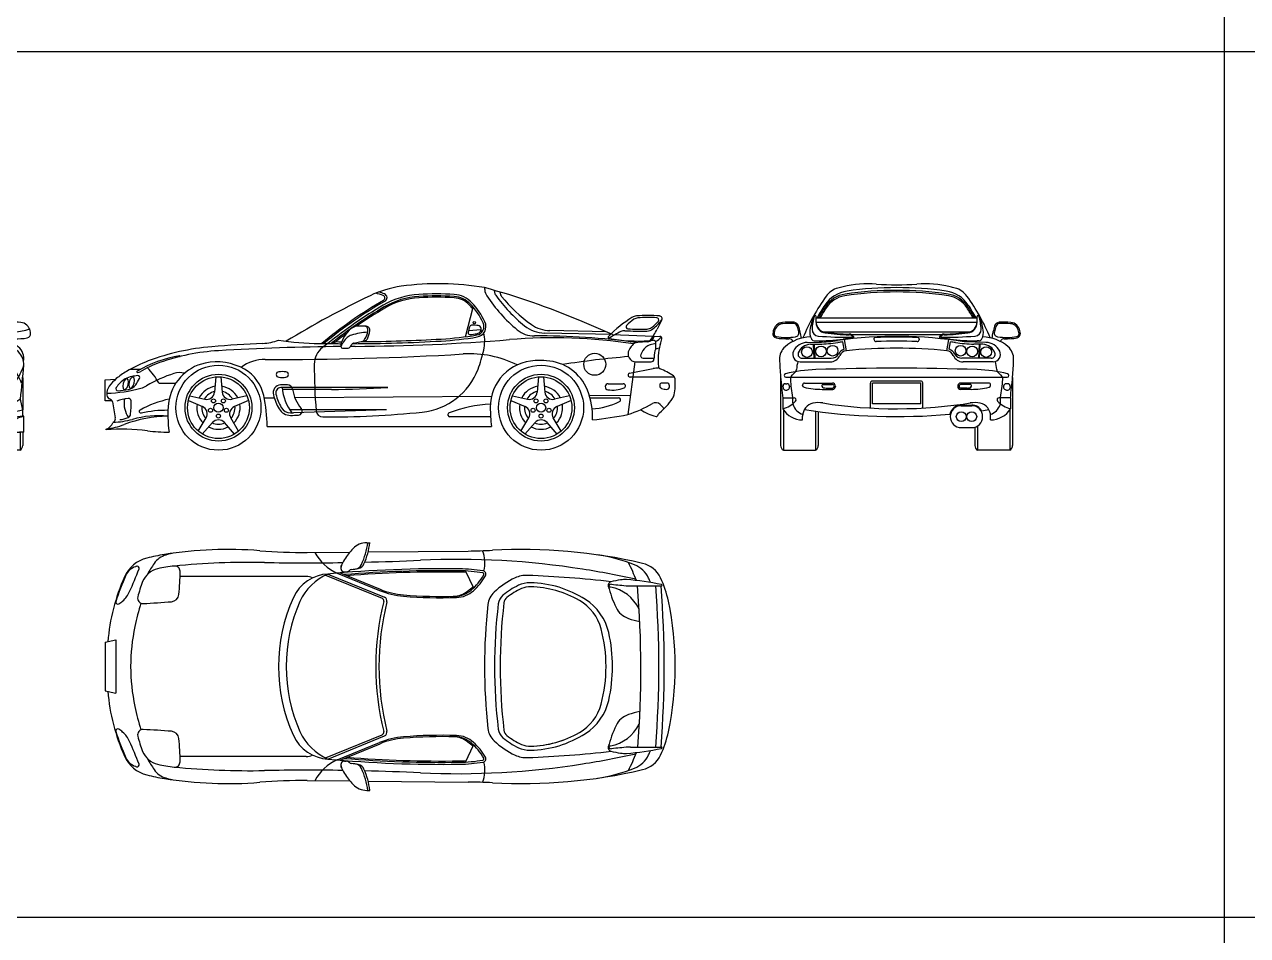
# Model space of a CAD drawing. Header units: millimetres. Extents: x 1343 to 64046, y 44602 to 77982.
# Drawn here: x 6862 to 16056, y 51305 to 58153 of the extents above; entities that cross this region are included whole.
import ezdxf

# ---------------------------------------------------------------- set-up
doc = ezdxf.new("R2010")
doc.units = ezdxf.units.MM
doc.layers.add('www.cad-blocks.net', color=7, linetype='Continuous')

# ---------------------------------------------------------------- blocks, each defined once
blk = doc.blocks.new('A$C3871576D')
for p, q in [((2707.7, 853), (2765, 1075.7)), ((3814.3, 869.4), (3566.9, 974.1)), ((4183.4, 980), (4149, 910.4)), ((2730.1, 898.7), (2826.3, 906.6)), ((3814.3, 869.4), (3303.4, 880.1)), ((3764.6, 890.5), (3341.9, 899.3)), ((3814.3, 869.4), (4118, 856.4)), ((4118, 856.4), (4127.6, 856)), ((4127.6, 856), (4169, 855.4)), ((1608.8, 801.8), (1727.7, 801)), ((4106.2, 826.6), (4119.2, 826.6)), ((4139.2, 759.4), (4139.2, 806.6)), ((3980.8, 665.1), (3928.2, 268.7)), ((3989.8, 664.4), (4104.4, 664.4)), ((4044, 691), (4124.7, 691)), ((190.7, 610.2), (267.5, 610.2)), ((241.5, 584.8), (245.9, 584.8)), ((3942, 579), (4117.8, 612.9)), ((0, 528.5), (79.5, 535)), ((0, 371.6), (0, 528.5)), ((134.1, 501.9), (131.1, 480.5)), ((131.1, 480.5), (134, 463.6)), ((134, 463.6), (141.9, 455.5)), ((142.2, 521.9), (134.1, 501.9)), ((153.2, 535.2), (142.2, 521.9)), ((152.8, 458.5), (163.8, 471.8)), ((164.1, 538.2), (153.2, 535.2)), ((163.8, 471.8), (171.8, 491.8)), ((172, 530.1), (164.1, 538.2)), ((171.8, 491.8), (174.9, 513.2)), ((174.9, 513.2), (172, 530.1)), ((180.2, 513), (177.1, 491.6)), ((177.1, 491.6), (180, 474.6)), ((180, 474.6), (187.9, 466.6)), ((188.2, 533), (180.2, 513)), ((187.9, 466.6), (198.8, 469.6)), ((199.2, 546.3), (188.2, 533)), ((198.8, 469.6), (209.8, 482.9)), ((210.1, 549.3), (199.2, 546.3)), ((209.8, 482.9), (217.9, 502.9)), ((218, 541.2), (210.1, 549.3)), ((217.9, 502.9), (220.9, 524.2)), ((220.9, 524.2), (218, 541.2)), ((401.8, 505.1), (531.3, 505.1)), ((832.2, 551.4), (821.6, 436.6)), ((869.3, 551.4), (879.9, 436.6)), ((2123.5, 471.9), (1365.9, 471.9)), ((3257.2, 551.4), (3246.6, 436.6)), ((3294.3, 551.4), (3304.9, 436.6)), ((3781.4, 499.9), (3894.2, 499.9)), ((4279.6, 549.3), (3944.8, 549.3)), ((4221.2, 504.7), (4183.5, 504.7)), ((50.3, 371.6), (0, 371.6)), ((141.9, 455.5), (152.8, 458.5)), ((624.7, 373.7), (730.6, 328.1)), ((636.1, 408.9), (748.6, 383.6)), ((1065.4, 408.9), (952.9, 383.6)), ((1076.8, 373.7), (970.9, 328.1)), ((1194.3, 394), (1269.5, 394.5)), ((1699.5, 456.9), (1331.6, 456.9)), ((1424.7, 395.7), (2904.3, 406.8)), ((3049.7, 373.7), (3155.6, 328.1)), ((3061.1, 408.9), (3173.6, 383.6)), ((3490.4, 408.9), (3377.9, 383.6)), ((3501.8, 373.7), (3395.9, 328.1)), ((3637.9, 412.3), (3947.6, 414.6)), ((3643.7, 392.4), (3859.2, 394)), ((53.5, 362.6), (75.6, 244.1)), ((2114.2, 303.9), (1387.6, 303.4)), ((2114.2, 303.9), (1415.6, 282)), ((59.5, 210.4), (57.8, 206.2)), ((59.3, 210.2), (66, 216.1)), ((699.6, 143.2), (758.5, 242.3)), ((729.5, 121.4), (805.7, 208)), ((972, 121.4), (895.8, 208)), ((1001.9, 143.2), (943, 242.3)), ((2896.6, 251), (2591.1, 251)), ((3124.6, 143.2), (3183.5, 242.3)), ((3154.5, 121.4), (3230.7, 208)), ((3397, 121.4), (3320.8, 208)), ((3426.9, 143.2), (3368, 242.3)), ((6.8, 153.4), (6.8, 159.3)), ((1217, 179.4), (2902.7, 179.4))]:
    blk.add_line(p, q)
for centre, radius in [((2774, 958.6), 9.41), ((3679.9, 645.8), 82.7), ((850.8, 319.7), 319.7), ((850.8, 319.7), 251.3), ((850.8, 319.7), 232.4), ((3275.8, 319.7), 319.7), ((3275.8, 319.7), 251.3), ((3275.8, 319.7), 232.4), ((813.7, 370.7), 15.2), ((887.8, 370.7), 15.2), ((3238.7, 370.7), 15.2), ((3312.8, 370.7), 15.2), ((790.9, 300.3), 15.2), ((850.8, 319.7), 35), ((910.6, 300.3), 15.2), ((3215.9, 300.3), 15.2), ((3275.8, 319.7), 35), ((3335.6, 300.3), 15.2), ((850.8, 256.8), 15.2), ((3275.8, 256.8), 15.2)]:
    blk.add_circle(centre, radius)
for centre, radius, start, end in [((2336.3, 439.6), 800, 97.976, 115.55), ((2506.6, -775.9), 2027.3, 80.2296, 97.976), ((3440.5, 1268.6), 591.7, 184.512, 186.192), ((1369.4, -4217.1), 5637.2, 67.0556, 74.7655), ((2951.7, 1215.5), 100, 186.192, 213.52), ((3440.5, 1268.6), 520.5, 187.417, 189.081), ((5002.1, -5137), 6981, 115.55, 121.448), ((3738.5, -1729), 3295.6, 119.961, 129.835), ((3738.5, -1729), 3285.6, 119.853, 129.628), ((1960.3, 847.5), 340.3, 67.5487, 77.6318), ((1960.3, 847.5), 355.3, 66.8726, 74.1612), ((2392.9, 572.1), 600, 93.4344, 120.317), ((2082.6, 1143.5), 20, 299.961, 67.549), ((2392.9, 572.1), 585, 93.4344, 120.317), ((2088.1, 1146.7), 30, 299.853, 66.873), ((2392.9, 572.1), 575, 93.4344, 120.317), ((2486.8, -991), 2165.9, 86.3878, 93.4344), ((2486.8, -991), 2150.9, 86.3878, 93.4344), ((2486.8, -991), 2140.9, 86.3878, 93.4344), ((2610.6, 971), 175, 43.2728, 86.3878), ((2610.6, 971), 185, 43.2728, 86.3878), ((2610.6, 971), 200, 43.2728, 86.3878), ((2352.9, 728.4), 553.9, 25.1827, 43.2728), ((3852.6, 1812.3), 1180.7, 213.52, 230.199), ((2976, 1194.3), 50, 189.081, 215.181), ((3852.6, 1812.3), 1122.6, 215.181, 231.432), ((3440.5, 1268.6), 480.5, 189.523, 190.845), ((3017.7, 1187.6), 50, 190.845, 218.515), ((3825.7, 1830.6), 1082.6, 218.515, 234.919), ((3738.5, -1729), 3265.6, 120.317, 129.209), ((3738.5, -1729), 3250.6, 120.317, 128.889), ((3738.5, -1729), 3240.6, 120.317, 124.812), ((2352.9, 728.4), 528.9, 39.3459, 43.2728), ((2352.9, 728.4), 538.9, 25.1827, 43.2728), ((4080.6, 132.8), 880.3, 84.336, 95.668), ((1898.8, 851.8), 80, 95.9574, 128.822), ((1926.9, 582.6), 350.6, 84.1846, 95.9574), ((1944.4, 902.7), 30, 351.466, 86.872), ((1959.4, 901.6), 30, 351.833, 84.185), ((2851.2, 874.6), 123.4, 153.522, 175.425), ((2758.6, 920.8), 20, 88.9088, 153.522), ((2753.7, 663), 277.8, 79.6787, 88.9088), ((2781.8, 930.1), 65, 279.714, 25.183), ((2781.8, 930.1), 80, 279.714, 25.183), ((2798.4, 908.8), 28, 307.976, 79.679), ((3308.6, 1130.1), 250, 231.432, 268.8), ((3347.2, 1149.3), 250, 234.919, 268.8), ((4457.5, 198.2), 941.4, 121.954, 135.705), ((3929.4, 927.2), 15, 134.572, 267.204), ((4232.6, 619.4), 447.1, 125.427, 134.572), ((4001.6, 929.1), 80, 95.668, 121.954), ((4008.2, 934.8), 60, 95.1559, 125.427), ((4080.6, 132.8), 865.3, 85.5731, 95.1559), ((4070.6, 970.9), 60, 271.775, 306.322), ((3930.1, 1162.1), 297.3, 306.322, 319.97), ((3930.1, 1162.1), 312.3, 306.704, 323.654), ((4146.2, 980.5), 15, 319.97, 85.573), ((4165.5, 988.8), 20, 323.654, 84.336), ((3738.5, -1729), 3240.6, 126.474, 128.672), ((1989.3, 739.3), 224.3, 128.822, 168.134), ((1959.6, 699), 204.7, 133.97, 157.589), ((1873.1, 788.7), 80, 106.618, 133.97), ((1997.4, 372.2), 514.6, 92.8446, 106.618), ((1786.3, 16106.4), 15326.3, 270.344, 274.687), ((1819.8, 13278), 12462.4, 270.477, 273.246), ((1924.3, 847), 30, 282.731, 328.834), ((1795, 925.2), 181.1, 328.834, 351.466), ((1943.9, 851.6), 30, 283.684, 333.701), ((1795, 925.2), 196.1, 333.701, 351.833), ((2390.4, 3216.8), 2385, 273.246, 279.714), ((2390.4, 3216.8), 2400, 273.246, 279.714), ((2743.1, 883.3), 15, 175.425, 278.595), ((2390.4, 3216.8), 2375, 278.595, 279.714), ((2781.8, 930.1), 55, 279.714, 307.976), ((2552.6, 820.1), 300, 347.029, 11.985), ((3365.6, -3155.2), 4000, 81.2841, 94.6873), ((3224.9, 1058.9), 200, 230.199, 270.276), ((3252.3, -4631.1), 5490, 82.2427, 90.2761), ((3790.8, 848.7), 10, 135.705, 261.118), ((4172.8, 285.8), 675, 116.02, 124.884), ((4024.5, 2343.9), 1523.3, 261.118, 272.405), ((3903.1, 838.5), 60, 86.5343, 116.02), ((4016.6, 2713.6), 1818.5, 266.534, 271.724), ((4016.6, 2713.6), 1803.5, 267.204, 271.775), ((4068.9, 975.8), 80, 271.724, 306.704), ((4069.8, 874.3), 60, 273.282, 327.572), ((3708.4, 1128.2), 491.6, 322.018, 333.692), ((4049.9, 886.9), 83.5, 327.572, 338.305), ((4103.5, 907.1), 95, 293.761, 320.333), ((4168.8, 840.4), 15, 349.475, 89.157), ((3888.6, 892.5), 300, 341.106, 349.475), ((951.4, -1015.9), 1800, 94.809, 110.411), ((942.5, -849.6), 1600, 93.2902, 109.51), ((1710.5, -10038), 10853.9, 92.7739, 94.809), ((1998.5, -19219.2), 20000, 90.6554, 93.2902), ((1165.8, 1202.7), 400, 272.774, 289.964), ((1624.1, 2885.7), 2083.9, 261.119, 269.577), ((1731.3, 646.3), 160, 128.082, 179.634), ((1927.8, 395.7), 478.4, 122.01, 128.082), ((1819.8, 13278), 12477.4, 269.577, 269.788), ((1819.8, 13278), 12462.4, 269.598, 269.81), ((1784.4, 782.4), 15, 168.134, 263.896), ((1804.3, 967.9), 201.6, 263.896, 275.929), ((1823, 787.3), 20, 275.929, 328.007), ((2013.9, 668), 205, 141.84, 148.007), ((1998.5, -19219.2), 20000, 90.3443, 90.4477), ((1876.3, 776.2), 30, 99.9137, 141.84), ((1819.8, 13278), 12477.4, 270.18, 273.246), ((1657.6, 2027.4), 1240.2, 279.914, 283.684), ((1716.2, 1012.7), 1158.3, 339.66, 347.029), ((3989.8, 724.4), 60, 149.245, 270), ((4211.9, 592.2), 318.4, 142.252, 149.245), ((4007.5, 750.4), 60, 93.4432, 142.252), ((5489.7, -23883.9), 24738.9, 93.2824, 93.4432), ((4170, 659.5), 156.1, 132.65, 157.791), ((4118.4, 715.5), 80, 105.609, 132.65), ((4088, 831.9), 10, 272.405, 322.018), ((4177.8, 502.9), 300.8, 97.3882, 105.609), ((4119.2, 806.6), 20, 0, 90), ((4548.4, 670.5), 424.2, 169.654, 178.214), ((4150.8, 743.1), 20, 106.405, 169.654), ((4196.7, 586.9), 182.8, 100.253, 106.405), ((4456.2, 698.2), 300, 161.106, 177.843), ((672.4, -266.2), 1000, 110.411, 120.857), ((707.9, -205.7), 927.1, 99.2306, 120.378), ((675.3, -95.5), 800, 109.51, 121.153), ((823.7, 312.7), 350, 102.162, 173.356), ((559.6, 706.7), 2.7, 283.854, 99.195), ((838.1, 245.6), 418.6, 59.9918, 102.162), ((1201.7, 382.1), 300, 89.7276, 126.907), ((1312.4, 23677.2), 22995.3, 269.728, 273.438), ((5366.1, 623.1), 3794.8, 179.634, 184.954), ((2739.6, -75.4), 800, 63.5147, 93.4384), ((3244.2, 323.4), 350, 91.9695, 180.458), ((3265.8, -304.3), 978.1, 87.0057, 91.9695), ((3298.6, 323), 350, 21.3333, 87.0057), ((4482.8, -5971.6), 6697.4, 94.7035, 98.9719), ((4044, 711), 20, 157.791, 270), ((4104.4, 684.4), 20, 270, 358.214), ((4764.1, 686.6), 608.1, 177.843, 185.431), ((467.3, 77.2), 600, 120.857, 129.839), ((228.1, 396.4), 160, 99.9869, 137.903), ((377, -449.4), 1018.8, 97.595, 99.9869), ((241.5, 589.8), 5, 120.378, 270), ((244.3, 545.6), 15, 329.942, 97.595), ((245.9, 614.8), 30, 270, 301.153), ((779.1, -282.1), 897.4, 107.026, 121.432), ((-2.4, 292.7), 456.6, 27.727, 45.7121), ((563.2, 423), 160, 77.7873, 107.026), ((897.5, 348.3), 300, 11.9895, 59.9918), ((1305.5, 568.9), 20.7, 93.8272, 266.173), ((1331, 188.7), 401.7, 86.1733, 93.8273), ((1356.4, 568.9), 20.7, 273.817, 86.162), ((2333.4, 783.9), 500, 275.703, 339.66), ((3944.8, 564.3), 15, 100.911, 270), ((4155.7, 416.5), 200, 88.7381, 100.911), ((4178.7, 630.9), 20, 185.431, 249.022), ((4010.1, 191.4), 450.7, 54.677, 69.0218), ((4253.4, 534.7), 30, 5.35011, 54.677), ((111.5, 422.6), 100, 144.884, 182.87), ((-32.5, 1617.2), 1190.4, 272.125, 284.628), ((275.1, 307.6), 300, 129.839, 144.884), ((94.6, 462.3), 15, 142.899, 276.423), ((466, 181.4), 480.6, 137.903, 142.899), ((162.3, 536.5), 80, 278.184, 326.599), ((-538.1, 998.3), 919, 326.599, 329.942), ((227.7, 620.2), 160, 284.628, 301.432), ((850.8, 319.7), 162.6, 98.8867, 153.113), ((850.8, 319.7), 162.6, 26.8867, 81.1133), ((1321.8, 430.4), 60, 94.0642, 194.046), ((1321.8, 430.4), 40, 94.0642, 194.046), ((1331, 949.1), 401.7, 266.173, 273.827), ((1365.9, -191.5), 683.4, 89.7379, 94.0642), ((1365.9, -191.5), 663.4, 90, 94.0642), ((1676.7, 495.8), 347.3, 184.1, 218.071), ((1368.9, 451.9), 40, 8.49673, 89.7379), ((1699.5, 6456.9), 6000, 270, 274.052), ((3275.8, 319.7), 162.6, 98.8867, 153.113), ((3275.8, 319.7), 162.6, 26.8867, 81.1133), ((3781.4, 476.9), 23, 90, 262.426), ((3810.5, 695.8), 243.8, 262.426, 291.551), ((3894.2, 483.9), 16, 291.551, 90), ((4351.4, 480.2), 183.2, 176.783, 178.853), ((4188.2, 483.5), 20, 178.853, 250.008), ((4183.5, 489.7), 15, 90, 176.783), ((4223.7, 581.1), 123.8, 250.008, 268.192), ((4220.5, 477.3), 20, 268.192, 353.526), ((4221.2, 484.7), 20, 354.859, 90), ((3904, 513.2), 338.5, 353.526, 354.859), ((3885, 500.2), 400, 347.939, 5.35), ((1884.7, 511.5), 1875.5, 182.87, 183.015), ((41.8, 414.4), 30, 183.015, 252.747), ((24, 357.1), 30, 10.5816, 72.7472), ((203.6, 81.1), 309.3, 95.9712, 112.215), ((-187.8, 2971.3), 2539.9, 276.423, 278.184), ((325.9, 352.1), 184.5, 172.094, 214.788), ((153, 376.1), 10, 99.7285, 172.094), ((173.5, 368.9), 20, 2.79034, 95.9712), ((-433.5, 339.3), 627.7, 353.651, 2.79), ((653.1, -408.6), 811.4, 102.239, 118.874), ((850.8, 319.7), 124.8, 103.321, 148.679), ((761.8, 442.1), 60, 257.305, 354.695), ((850.8, 319.7), 124.8, 31.3215, 76.6785), ((939.7, 442.1), 60, 185.305, 282.695), ((13.3, 160.6), 1203.9, 0.89452, 11.9895), ((1650.6, 512.7), 399, 194.046, 210.351), ((1650.6, 512.7), 379, 194.046, 210.351), ((1702.9, 501.8), 297.7, 188.497, 219.418), ((3275.8, 319.7), 124.8, 103.321, 148.679), ((3186.8, 442.1), 60, 257.305, 354.695), ((3275.8, 319.7), 124.8, 31.3215, 76.6785), ((3364.7, 442.1), 60, 185.305, 282.695), ((3102.3, 246.3), 560.7, 358.125, 21.333), ((3859.3, 379), 15, 295.606, 90.43), ((3793.7, 715.2), 572.8, 310.658, 325.108), ((4197.9, 433.3), 80, 325.108, 347.939), ((267.1, 291.4), 12, 118.874, 281.696), ((466.4, -671.7), 971.5, 89.6956, 101.696), ((1269.6, 260.8), 799, 173.356, 188.958), ((850.8, 319.7), 162.6, 170.887, 225.113), ((850.8, 319.7), 124.8, 175.321, 220.679), ((706.9, 273), 60, 329.305, 66.695), ((994.6, 273), 60, 113.305, 210.695), ((850.8, 319.7), 124.8, 319.321, 4.679), ((850.8, 319.7), 162.6, 314.887, 9.113), ((1392.6, 361.6), 100, 210.351, 270.257), ((1392.6, 361.6), 80, 210.351, 270.257), ((1389.2, 1122.7), 841.2, 270.257, 271.801), ((1449.7, 293.8), 30, 274.176, 39.418), ((1635.3, 299.7), 50, 184.954, 269.91), ((1646.8, 7659.1), 7409.4, 269.91, 275.703), ((2591.1, 266), 15, 111.772, 270), ((2935.2, -595.5), 942.6, 92.4463, 111.772), ((4267.7, 331.6), 1373.6, 180.458, 186.364), ((3275.8, 319.7), 162.6, 170.887, 225.113), ((3275.8, 319.7), 124.8, 175.321, 220.679), ((3131.9, 273), 60, 329.305, 66.695), ((3419.6, 273), 60, 113.305, 210.695), ((3275.8, 319.7), 124.8, 319.321, 4.679), ((3275.8, 319.7), 162.6, 314.887, 9.113), ((3618.5, 881.4), 572.1, 274.093, 295.606), ((3657.6, 1126.8), 899.7, 287.507, 300.388), ((4238.5, 629.6), 389.2, 236.524, 255.402), ((4138, 307.5), 50, 47.9107, 120.388), ((4199.5, 242.8), 50, 130.658, 160.655), ((4054.8, 215.4), 174.2, 33.4883, 47.9107), ((-16.4, 235.9), 80, 286.888, 338.199), ((-69, 754.5), 600, 277.257, 290.67), ((44.6, 810.2), 600, 271.422, 285.452), ((46.1, 238.6), 30, 311.496, 10.582), ((98.1, 411.8), 182, 273.777, 294.257), ((486.2, -717.1), 972.8, 90.9135, 110.67), ((160.6, 273.2), 30, 294.257, 353.651), ((402.5, -484.6), 743.4, 84.7409, 105.452), ((850.8, 319.7), 124.8, 247.321, 292.679), ((850.8, 168.4), 60, 41.3051, 138.695), ((1389.2, 1122.7), 861.2, 270.257, 274.176), ((3275.8, 319.7), 124.8, 247.321, 292.679), ((3275.8, 168.4), 60, 41.3051, 138.695), ((3426.7, 2649), 2432.5, 275.568, 281.898), ((4142.9, 262.6), 10, 255.402, 340.655), ((123, -1442.4), 1600, 83.06, 94.1654), ((473.8, 1439.7), 1303.4, 263.06, 270.289), ((850.8, 319.7), 162.6, 242.887, 297.113), ((3275.8, 319.7), 162.6, 242.887, 297.113)]:
    blk.add_arc(centre, radius, start, end)
blk = doc.blocks.new('A$C18D61511')
for p, q in [((1965.1, 1861.8), (1989.4, 1861.8)), ((1517.8, 1788.7), (1839.8, 1791.5)), ((1975.9, 1792.7), (2726.9, 1799.2)), ((1511.1, 1607.7), (562.1, 1607.7)), ((1655.3, 1617.7), (2081.3, 1443.7)), ((1674.1, 1626.2), (2099.3, 1452.6)), ((1743.4, 1632.4), (2062.2, 1502.2)), ((1765.3, 1634.3), (2066, 1511.5)), ((1799.4, 1642.4), (1812.2, 1642.4)), ((2707.6, 1648.9), (2767.9, 1521.4)), ((3947.8, 1536.2), (4180.4, 1536.2)), ((0, 1112.8), (79.5, 1131.8)), ((0, 1112.8), (0, 749.3)), ((79.5, 1131.8), (79.5, 730.3)), ((0, 749.3), (79.5, 730.3)), ((1655.3, 244.4), (2081.3, 418.4)), ((1674.1, 235.9), (2099.3, 409.6)), ((1743.4, 229.7), (2062.2, 359.9)), ((1765.3, 227.8), (2066, 350.7)), ((2707.6, 213.2), (2767.9, 340.7)), ((3947.8, 325.9), (4180.4, 325.9)), ((1511.1, 254.4), (562.1, 254.4)), ((1799.4, 219.7), (1812.2, 219.7)), ((1517.8, 73.4), (1839.8, 70.6)), ((1965.1, 0.3), (1989.4, 0.3)), ((1975.9, 69.4), (2726.9, 62.9))]:
    blk.add_line(p, q)
for centre, radius, start, end in [((1965.1, 1721.8), 140, 90, 136.723), ((1408.4, 1939), 571, 335.07, 352.23), ((1408.4, 1939), 586, 336.244, 352.458), ((699, 193.2), 1600, 99.1602, 103.971), ((499.2, 1615), 160, 105.793, 145.52), ((921.8, -1188.9), 3000, 85.4029, 99.1602), ((1038.2, -290.4), 2140.2, 104.507, 105.793), ((1482.9, 5788.5), 4000, 265.403, 270.5), ((1889.9, 1957.2), 356.3, 208.137, 245.722), ((2300.4, 1406.1), 600.6, 136.723, 146.762), ((2692, 5799.1), 4000, 270.5, 273.134), ((2598.1, 1709.9), 255.5, 346.014, 21.059), ((3129.5, -2188.9), 4000, 76.8587, 93.1344), ((3528.7, 582.5), 1200, 67.9543, 81.8025), ((373, 1503.3), 250, 103.971, 155.946), ((264, 1567.1), 120, 108.212, 155.374), ((-4132, 3395.7), 4715.3, 336.212, 338.455), ((349.1, 1308.4), 392.4, 106.817, 108.212), ((239.9, 1669.6), 15, 338.454, 106.816), ((429.9, 1509.9), 160, 103.051, 158.406), ((1259.7, 1092.8), 1082.5, 145.52, 150.614), ((620.1, 689), 1002.6, 95.8131, 103.051), ((1092.5, -4286), 6000, 89.0018, 95.4886), ((522.6, 1646.7), 40, 359.786, 95.813), ((1516.9, 20073.4), 18363.2, 269.002, 270.837), ((2534.3, -7589.6), 9255.8, 89.2028, 95.3358), ((1799.4, 1672.4), 30, 139.358, 270), ((1965.4, 1625.7), 200, 146.762, 164.915), ((1854.7, 1630.1), 30, 97.1657, 135.111), ((1772.2, 2286.4), 631.5, 277.166, 281.883), ((1871.8, 1723.7), 60, 280.04, 335.07), ((1889.9, 1727.1), 60, 281.883, 336.244), ((1516.9, 20073.4), 18363.2, 271.352, 272.659), ((2647.2, -4263.5), 6000, 80.9716, 92.6592), ((2646.4, 465.5), 1200, 80.6794, 89.2028), ((2433.3, -5609.8), 7363.3, 77.8045, 80.9716), ((2650.4, 1070.4), 1434.7, 20.7034, 26.5684), ((3904, 1509.3), 200, 25.5554, 67.9543), ((3993.4, 1511.6), 200, 25.2851, 76.8587), ((1525.5, 988.8), 1512.1, 155.946, 175.125), ((1525.5, 988.8), 1507.8, 155.374, 163.45), ((1134.8, 1230.9), 918.1, 158.406, 165.91), ((-1219.3, 1653.2), 1781.9, 354.162, 359.786), ((1687.5, 1326.5), 300, 92.5466, 155.715), ((1829.2, 1257.5), 400, 112.816, 156.041), ((1511.1, 1507.7), 100, 62.7433, 90), ((2534.3, -7589.6), 9240.8, 89.2028, 94.5825), ((1812.2, 1672.4), 30, 270, 315.111), ((2534.3, -7589.6), 9230.8, 89.2028, 94.4593), ((2646.4, 465.5), 1175, 86.7725, 89.2028), ((2646.4, 465.5), 1185, 80.6794, 89.2028), ((2459.7, 1844), 446.2, 310.596, 329.817), ((2459.7, 1844), 461.2, 311.936, 329.817), ((2836.6, 1624.8), 10.2, 329.818, 80.681), ((2836.6, 1624.8), 25.2, 312.177, 80.681), ((3340, 1046.2), 608.7, 115.176, 133.2), ((3166.1, 1416.1), 200, 87.6505, 115.176), ((2798, -7556.2), 9179.9, 83.7098, 87.6505), ((3806.9, 1542.3), 26.1, 103.359, 193.93), ((4020.2, 644.2), 949.2, 98.8519, 103.362), ((3905, 1384.5), 200, 86.3174, 98.8519), ((3807.4, -132), 1719.6, 77.434, 86.3174), ((3506.9, 1319.5), 640.2, 22.3275, 25.5554), ((3450.9, 1255.3), 800, 12.0112, 25.2851), ((-0.3, 1574.4), 200, 310.947, 336.212), ((493.7, 1478.1), 60, 274.823, 354.162), ((2289.1, 2057.7), 600, 247.785, 265.466), ((2289.1, 2057.7), 590, 247.785, 265.466), ((2610.1, 1649.1), 190, 271.341, 307.639), ((2626.4, 1649.5), 190, 271.613, 310.596), ((2634.3, 1649.8), 200, 271.744, 311.936), ((2459.7, 1844), 436.2, 307.639, 314.128), ((3025.9, 1380.6), 150, 133.2, 173.553), ((3340, 1046.2), 547.6, 115.286, 129.861), ((3340, 1046.2), 515.4, 114.184, 128.461), ((3191.5, 1360.4), 200, 88.834, 115.286), ((3194.4, 1370.4), 160, 88.584, 114.184), ((3179.3, 760.6), 800, 57.4498, 88.834), ((3179.3, 760.6), 770, 59.9918, 88.584), ((4590.1, 1736.5), 833, 193.931, 205.774), ((3804, 1529.1), 20, 84.0584, 194.783), ((3796.4, 1518.6), 10, 78.619, 195.357), ((3737.5, 1225.5), 308.9, 26.8152, 78.619), ((4637.2, 9534.9), 8029.1, 264.058, 264.948), ((3947.8, 1736.2), 200, 264.948, 270), ((-3607.3, 911.5), 7633.9, 355.6, 4.694), ((-3471.9, 931.1), 7633.9, 355.453, 4.547), ((-3471.9, 931.1), 7673.9, 355.477, 4.523), ((4180.4, 1541.4), 5.14, 270, 77.419), ((94.6, 1414), 15, 163.548, 305.187), ((-97.5, 1686.5), 348.3, 305.187, 310.947), ((2512.4, 740.7), 2341.9, 163.451, 167.901), ((283.1, 1444.6), 40, 165.91, 272.446), ((64.2, 6568.1), 5168.2, 272.446, 274.823), ((2563.9, 931.1), 1261.5, 155.715, 204.285), ((2563.9, 931.1), 1203.9, 156.041, 203.959), ((4060.6, 931.1), 2027.4, 166.033, 193.967), ((4060.6, 931.1), 2003.3, 165.954, 194.046), ((2073.7, 1425.2), 20, 346.033, 67.785), ((2087.9, 1424.6), 30.2, 345.948, 67.785), ((2529.5, 5089.9), 3641.8, 265.466, 271.744), ((2529.5, 5089.9), 3631.8, 265.466, 271.613), ((7003.7, 931.1), 4153.1, 173.553, 186.447), ((7003.7, 931.1), 4077.1, 173.378, 186.622), ((3053.1, 1389.7), 100, 129.861, 173.378), ((7003.7, 931.1), 4035.1, 173.185, 186.815), ((3056.7, 1402.8), 60, 128.461, 173.185), ((3389.3, 1124.3), 350, 14.8845, 59.9918), ((3394.5, 1097.7), 400, 12.8261, 57.4498), ((1927.1, 931.1), 2357.9, 348.002, 12.011), ((3984, 1443.9), 160, 205.774, 251.088), ((4195.1, 2059.9), 811.2, 251.088, 257.414), ((1624.6, 931.1), 1433.9, 167.901, 192.099), ((2662.4, 931.1), 1102.2, 345.123, 14.885), ((2662.4, 931.1), 1150.8, 347.181, 12.826), ((1525.5, 873.3), 1512.1, 184.875, 204.054), ((3389.3, 737.9), 350, 300.008, 345.115), ((3394.5, 764.4), 400, 302.55, 347.174), ((2512.4, 1121.4), 2341.9, 192.099, 196.549), ((3984, 418.3), 160, 108.912, 154.226), ((4195.1, -197.8), 811.2, 102.586, 108.912), ((94.6, 448.1), 15, 54.8131, 196.452), ((-97.5, 175.7), 348.3, 49.0531, 54.8131), ((3025.9, 481.6), 150, 186.447, 226.8), ((3053.1, 472.4), 100, 186.622, 230.139), ((4590.1, 125.6), 833, 154.226, 166.069), ((3737.5, 636.6), 308.9, 281.381, 333.185), ((1525.5, 873.3), 1507.8, 196.55, 204.626), ((-0.3, 287.7), 200, 23.7885, 49.0531), ((-4132, -1533.6), 4715.3, 21.545, 23.7885), ((283.1, 417.5), 40, 87.5541, 194.09), ((283.1, 417.5), 40, 87.5541, 194.09), ((1134.8, 631.2), 918.1, 194.09, 201.594), ((64.2, -4706), 5168.2, 85.1768, 87.5541), ((493.7, 384.1), 60, 5.83761, 85.1768), ((-1219.3, 208.9), 1781.9, 0.21378, 5.83761), ((1687.5, 535.6), 300, 204.285, 267.453), ((1829.2, 604.6), 400, 203.959, 247.184), ((2289.1, -195.5), 600, 94.5341, 112.215), ((2289.1, -195.5), 590, 94.5341, 112.215), ((2073.7, 436.9), 20, 292.215, 13.967), ((2073.7, 436.9), 20, 292.215, 13.967), ((2087.9, 437.5), 30.2, 292.215, 14.043), ((2087.9, 437.5), 30.2, 292.215, 14.052), ((2529.5, -3227.8), 3641.8, 88.256, 94.5341), ((2529.5, -3227.8), 3631.8, 88.3866, 94.5341), ((2610.1, 213), 190, 52.3608, 88.6591), ((2626.4, 212.6), 190, 49.4035, 88.3866), ((2634.3, 212.4), 200, 48.0642, 88.256), ((3340, 816), 608.7, 226.8, 244.824), ((3340, 816), 547.6, 230.139, 244.714), ((3056.7, 459.4), 60, 186.815, 231.539), ((3340, 816), 515.4, 231.539, 245.816), ((3179.3, 1101.6), 770, 271.166, 300.008), ((3179.3, 1101.6), 800, 271.166, 302.55), ((3179.3, 1101.6), 770, 271.416, 300.008), ((3450.9, 606.9), 800, 334.715, 347.989), ((429.9, 352.2), 160, 201.594, 256.949), ((2459.7, 18.1), 436.2, 45.8722, 52.3608), ((2459.7, 18.1), 446.2, 30.183, 49.4036), ((2459.7, 18.1), 461.2, 30.183, 48.0642), ((3191.5, 501.7), 200, 244.714, 271.166), ((3194.4, 491.7), 160, 245.816, 271.416), ((2798, 9418.3), 9179.9, 272.349, 276.29), ((3806.9, 319.9), 26.1, 166.07, 256.641), ((3804, 333.1), 20, 165.217, 275.942), ((3796.4, 343.6), 10, 164.643, 281.381), ((4020.2, 1217.9), 949.2, 256.638, 261.148), ((4637.2, -7672.8), 8029.1, 95.0518, 95.9416), ((3905, 477.7), 200, 261.148, 273.683), ((3807.4, 1994.1), 1719.6, 273.683, 282.566), ((3947.8, 125.9), 200, 90, 95.0518), ((2650.4, 791.7), 1434.7, 333.432, 339.297), ((3506.9, 542.7), 640.2, 334.445, 337.672), ((4180.4, 320.7), 5.14, 282.581, 90), ((373, 358.9), 250, 204.054, 256.029), ((264, 295), 120, 204.626, 251.788), ((239.9, 192.5), 15, 253.184, 21.546), ((1259.7, 769.4), 1082.5, 209.386, 214.48), ((620.1, 1173.1), 1002.6, 256.949, 264.187), ((522.6, 215.4), 40, 264.187, 0.214), ((1511.1, 354.4), 100, 270, 297.257), ((1889.9, -95.1), 356.3, 114.278, 151.863), ((2534.3, 9451.6), 9255.8, 264.664, 270.797), ((1799.4, 189.7), 30, 90, 220.642), ((1965.4, 236.5), 200, 195.085, 213.238), ((2534.3, 9451.6), 9240.8, 265.418, 270.797), ((1812.2, 189.7), 30, 44.8894, 90), ((2534.3, 9451.6), 9230.8, 265.541, 270.797), ((1854.7, 232.1), 30, 224.889, 262.834), ((1772.2, -424.3), 631.5, 78.1174, 82.8343), ((1871.8, 138.5), 60, 24.9296, 79.9601), ((1889.9, 135), 60, 23.7558, 78.1174), ((2647.2, 6125.5), 6000, 267.341, 279.028), ((2646.4, 1396.6), 1175, 270.797, 273.228), ((2646.4, 1396.6), 1185, 270.797, 279.321), ((2646.4, 1396.6), 1200, 270.797, 279.321), ((2598.1, 152.2), 255.5, 338.941, 13.986), ((2836.6, 237.3), 10.2, 279.319, 30.182), ((2836.6, 237.3), 25.2, 279.319, 47.823), ((3166.1, 446.1), 200, 244.824, 272.349), ((2433.3, 7471.9), 7363.3, 279.028, 282.196), ((3904, 352.8), 200, 292.046, 334.445), ((3993.4, 350.6), 200, 283.141, 334.715), ((349.1, 553.7), 392.4, 251.788, 253.183), ((699, 1668.9), 1600, 256.029, 260.84), ((499.2, 247.1), 160, 214.48, 254.207), ((1038.2, 2152.6), 2140.2, 254.207, 255.493), ((1092.5, 6148.1), 6000, 264.511, 270.998), ((1516.9, -18211.4), 18363.2, 89.1632, 90.9982), ((2300.4, 456.1), 600.6, 213.238, 223.277), ((1408.4, -76.9), 571, 7.77038, 24.9296), ((1408.4, -76.9), 586, 7.54202, 23.7558), ((1516.9, -18211.4), 18363.2, 87.3408, 88.6483), ((3129.5, 4051.1), 4000, 266.866, 283.141), ((3528.7, 1279.7), 1200, 278.197, 292.046), ((921.8, 3051.1), 3000, 260.84, 274.597), ((1482.9, -3926.4), 4000, 89.5, 94.5971), ((1965.1, 140.3), 140, 223.277, 270), ((2692, -3937), 4000, 86.8656, 89.5)]:
    blk.add_arc(centre, radius, start, end)
blk = doc.blocks.new('A$C6D20050D')
for p, q in [((325.3, 960.6), (325.3, 1005.5)), ((325.3, 995.4), (1535.6, 995.4)), ((1535.3, 958.7), (325.6, 958.7)), ((1535.6, 960.6), (1535.6, 1005.5)), ((378, 890.5), (1482.9, 890.5)), ((552.8, 747.4), (537.7, 831)), ((587.8, 869.4), (1273.2, 869.4)), ((760.4, 834.6), (761.4, 829)), ((1100.5, 834.6), (1099.5, 829)), ((1308.1, 747.4), (1323.2, 831)), ((259.4, 810.3), (349.4, 812.7)), ((282, 795.9), (349.8, 797.7)), ((304.1, 796.5), (308.7, 691)), ((309.6, 821.9), (325.2, 821.9)), ((310, 796.6), (314.6, 691)), ((535.5, 758.9), (525.5, 814.3)), ((1325.4, 758.9), (1335.4, 814.3)), ((1601.5, 810.3), (1437.2, 814.6)), ((1578.9, 795.9), (1511.1, 797.7)), ((1551.3, 821.9), (1535.7, 821.9)), ((1550.9, 796.6), (1546.3, 691)), ((1556.8, 796.5), (1552.2, 691)), ((204.5, 664.4), (431, 664.4)), ((219.3, 691), (439.7, 691)), ((1641.7, 691), (1421.2, 691)), ((1656.4, 664.4), (1429.9, 664.4)), ((58.8, 547.6), (58.8, 34.9)), ((75.8, 477.7), (76.6, 469.9)), ((95.6, 499.9), (106.1, 499.9)), ((98.9, 549.3), (1762, 549.3)), ((126, 481.7), (126.6, 475.4)), ((223.4, 487.5), (223.4, 489.7)), ((238.4, 504.7), (449.5, 504.7)), ((368.1, 482.5), (368.6, 480.4)), ((377.8, 494.7), (449.5, 494.7)), ((399.9, 467.3), (450.1, 467.3)), ((459.4, 485.5), (460.1, 478.2)), ((469.4, 486.4), (470, 479)), ((733.7, 317), (733.7, 505.1)), ((1112.2, 520.1), (748.7, 520.1)), ((748.7, 348.2), (748.7, 505.1)), ((1112.2, 505.1), (748.7, 505.1)), ((1112.2, 348.2), (1112.2, 505.1)), ((1127.2, 317), (1127.2, 505.1)), ((1391.5, 486.4), (1390.9, 479)), ((1401.5, 485.5), (1400.8, 478.2)), ((1461, 467.3), (1410.8, 467.3)), ((1622.5, 504.7), (1411.4, 504.7)), ((1483.1, 494.7), (1411.4, 494.7)), ((1492.8, 482.5), (1492.3, 480.4)), ((1637.5, 487.5), (1637.5, 489.7)), ((1734.9, 481.7), (1734.3, 475.4)), ((1765.3, 499.9), (1754.8, 499.9)), ((1785.2, 477.7), (1784.3, 469.9)), ((1802.2, 547.6), (1802.2, 34.9)), ((74.7, 392.4), (159.6, 394)), ((74.7, 392.4), (74.7, 310.7)), ((149.4, 355.1), (149.4, 390.2)), ((370.7, 457.3), (450.1, 457.3)), ((1490.3, 457.3), (1410.8, 457.3)), ((1786.2, 392.4), (1701.3, 394)), ((1711.5, 355.1), (1711.5, 390.2)), ((1786.2, 392.4), (1786.2, 310.7)), ((79.2, 303.8), (79.2, 0)), ((321.7, 293), (321.7, 0)), ((342.1, 290.3), (342.1, 34.9)), ((1112.2, 348.2), (748.7, 348.2)), ((1416.3, 339), (1495.6, 339)), ((1416.3, 334), (1495.6, 334)), ((1781.7, 303.8), (1781.7, 0)), ((223.7, 228), (223.7, 255.2)), ((1637.2, 228), (1637.2, 255.2)), ((1637.2, 228), (1637.2, 255.2)), ((1416.3, 170.2), (1495.6, 170.2)), ((1518.8, 173.5), (1518.8, 34.9)), ((1539.2, 182.8), (1539.2, 0)), ((79.2, 0), (321.7, 0)), ((1781.7, 0), (1539.2, 0))]:
    blk.add_line(p, q)
for centre, radius in [((256.8, 737.9), 40.3), ((362.2, 742.5), 40.3), ((449.2, 747.9), 40.3), ((1411.7, 747.9), 40.3), ((1498.7, 742.5), 40.3), ((1604.1, 737.9), 40.3), ((1416.3, 252.1), 36.9), ((1495.6, 252.1), 36.9)]:
    blk.add_circle(centre, radius)
for centre, radius, start, end in [((-188.9, 736.8), 2000, 358.478, 358.478), ((-188.9, 736.8), 2000, 358.478, 358.478), ((591.4, 958.3), 240, 97.9995, 146.483), ((531, 1064.4), 160, 104.996, 144.201), ((930.5, -426.7), 1703.7, 103.65, 104.996), ((717.2, 451.4), 800, 85.6316, 103.65), ((930.5, -1454.4), 2655.8, 81.6221, 98.3793), ((930.5, -1454.4), 2676.4, 82.002, 97.9995), ((930.5, 3243.3), 2000, 265.632, 274.368), ((1143.7, 451.4), 800, 76.3497, 94.3684), ((1269.5, 958.3), 240, 33.5167, 82.0005), ((930.5, -426.7), 1703.7, 75.004, 76.3497), ((1329.9, 1064.4), 160, 35.7989, 75.004), ((1653.1, 255.1), 1543.5, 144.201, 157.542), ((574.8, 960.4), 215, 98.3793, 146.817), ((570.1, 962.4), 200, 98.4802, 146.854), ((930.5, -1454.4), 2643.5, 81.5213, 98.4802), ((1286.1, 960.4), 215, 33.1834, 81.6207), ((1290.8, 962.4), 200, 33.1461, 81.5198), ((207.8, 255.1), 1543.5, 22.4581, 35.7989), ((317.8, 1005.5), 7.49, 0, 156.086), ((1653.1, 255.1), 1513.5, 146.483, 150.716), ((1653.1, 255.1), 1503.5, 146.817, 150.502), ((1653.1, 255.1), 1493.5, 146.854, 150.285), ((207.8, 255.1), 1493.5, 29.7154, 33.1461), ((207.8, 255.1), 1503.5, 29.4981, 33.1834), ((207.8, 255.1), 1513.5, 29.2842, 33.5167), ((1543.1, 1005.5), 7.49, 23.9139, 180), ((81.7, 881.4), 80, 96.8207, 169.213), ((81.7, 881.4), 70, 96.8207, 169.213), ((118.8, 570.8), 392.8, 84.0114, 96.8207), ((118.8, 570.8), 382.8, 84.0114, 96.8207), ((155.6, 921.7), 30, 16.8306, 84.0114), ((155.6, 921.7), 40, 16.8306, 84.0114), ((-510, 720.3), 725.3, 13.4318, 16.8306), ((-510, 720.3), 735.3, 9.53068, 16.8306), ((730.3, 822.6), 458.7, 156.079, 169.923), ((747.5, 888.4), 452.9, 164.69, 177.251), ((405.3, 965.7), 80, 180, 262.195), ((405.3, 960.6), 80, 180, 262.221), ((1455.6, 965.7), 80, 277.805, 0), ((1455.6, 960.6), 80, 277.779, 0), ((1130.6, 822.6), 458.7, 10.0766, 23.9214), ((1113.4, 888.4), 452.9, 2.7494, 15.31), ((2370.9, 720.3), 735.3, 163.169, 170.469), ((2370.9, 720.3), 725.3, 163.169, 166.568), ((1705.3, 921.7), 40, 95.9886, 163.169), ((1705.3, 921.7), 30, 95.9886, 163.169), ((1742.2, 570.8), 392.8, 83.1793, 95.9886), ((1742.2, 570.8), 382.8, 83.1793, 95.9886), ((1779.3, 881.4), 70, 10.7873, 83.1793), ((1779.3, 881.4), 80, 10.7873, 83.1793), ((29.7, 873.8), 30, 171.586, 260.303), ((438.8, 813.3), 443.6, 169.213, 171.586), ((29.7, 873.8), 20, 171.586, 260.303), ((438.8, 813.3), 433.6, 169.213, 171.586), ((104.8, 1313.3), 475.8, 260.303, 271.945), ((104.8, 1313.3), 465.8, 260.303, 278.125), ((290.1, 548.5), 302.9, 91.3599, 130.854), ((121.9, 807.8), 30, 32.5614, 91.945), ((166.4, 881.8), 30, 278.125, 13.432), ((377.7, 885.2), 100.6, 169.922, 208.87), ((534, 971.4), 279.1, 208.87, 209.988), ((309.6, 841.9), 20, 209.988, 270), ((345.1, 907.7), 50, 177.251, 265.351), ((325.2, 2421.9), 1600, 270, 277.289), ((554.7, 3485.5), 2636.3, 265.351, 270.838), ((608.4, 2447.5), 1575.6, 262.195, 268.747), ((608.4, 2447.5), 1580.6, 262.221, 268.747), ((930.5, -2310), 3165.4, 80.788, 98.0667), ((930.5, -2310), 3170.4, 95.8923, 97.2891), ((573.1, 832.2), 35, 47.915, 88.7473), ((573.1, 832.2), 40, 38.0885, 88.7473), ((593.2, 854.5), 5, 270.838, 47.915), ((483, 761.7), 154.4, 35.6157, 38.0885), ((604.5, 848.7), 5, 275.892, 35.616), ((770.2, 836.4), 10, 92.9154, 190.299), ((776.2, 831.6), 15, 190.299, 272.812), ((930.5, -2310), 3160.4, 87.0846, 92.9154), ((1084.8, 831.6), 15, 267.188, 349.701), ((1090.7, 836.4), 10, 349.701, 87.085), ((1256.4, 848.7), 5, 144.384, 264.108), ((1377.9, 761.7), 154.4, 141.912, 144.384), ((930.5, -2310), 3170.4, 82.7109, 84.1077), ((1287.9, 832.2), 40, 91.2527, 141.912), ((1267.7, 854.5), 5, 132.085, 269.162), ((1287.9, 832.2), 35, 91.2527, 132.085), ((1306.2, 3485.5), 2636.3, 269.162, 274.649), ((1252.5, 2447.5), 1575.6, 271.253, 277.805), ((1252.5, 2447.5), 1580.6, 271.253, 277.779), ((1535.7, 2421.9), 1600, 262.711, 270), ((1515.8, 907.7), 50, 274.649, 2.749), ((1551.3, 841.9), 20, 270, 330.012), ((1326.9, 971.4), 279.1, 330.012, 331.13), ((1483.2, 885.2), 100.6, 331.13, 10.078), ((1570.8, 548.5), 302.9, 49.1462, 88.6401), ((1694.5, 881.8), 30, 166.568, 261.875), ((1756.2, 1313.3), 465.8, 261.875, 279.697), ((1739, 807.8), 30, 88.055, 147.439), ((1756.2, 1313.3), 475.8, 268.055, 279.697), ((1831.3, 873.8), 20, 279.697, 8.414), ((1831.3, 873.8), 30, 279.697, 8.414), ((1422.1, 813.3), 433.6, 8.41436, 10.7873), ((1422.1, 813.3), 443.6, 8.41436, 10.7873), ((170.5, 686.9), 120, 130.854, 181.522), ((49, 761.2), 116.5, 28.9682, 32.5614), ((204.5, 719.5), 55.1, 153.324, 270), ((262.5, 690.3), 120, 91.5066, 153.325), ((284.6, 695.9), 100, 91.5066, 158.999), ((317.9, 2012.2), 1200, 271.507, 278.067), ((317.9, 2012.2), 1215, 271.507, 278.067), ((930.5, -2310), 3150.4, 97.3853, 98.0667), ((559, 687.7), 75, 108.255, 152.029), ((559, 687.7), 60, 95.9056, 156.107), ((930.5, -2903.7), 3670.5, 84.0944, 95.9056), ((930.5, -2310), 3130.4, 87.1883, 92.8117), ((1301.9, 687.7), 60, 23.8925, 84.0944), ((1301.9, 687.7), 75, 27.9706, 71.7446), ((930.5, -2310), 3150.4, 81.9333, 82.6147), ((1543, 2012.2), 1215, 261.933, 268.493), ((1576.3, 695.9), 100, 21.0008, 88.4934), ((1598.4, 690.3), 120, 26.6754, 88.4934), ((1656.4, 719.5), 55.1, 270, 26.676), ((1812, 761.2), 116.5, 147.439, 151.032), ((1690.5, 686.9), 120, 358.478, 49.146), ((2049.8, 736.8), 2000, 181.522, 185.304), ((576.3, 570), 400.4, 165.98, 174.613), ((219.3, 721), 30, 158.999, 270), ((431, 744.4), 80, 270, 336.107), ((439.7, 751), 60, 270, 332.029), ((1429.9, 744.4), 80, 203.893, 270), ((1421.2, 751), 60, 207.971, 270), ((1641.7, 721), 30, 270, 21.001), ((1284.6, 570), 400.4, 5.38692, 14.0195), ((-188.9, 736.8), 2000, 354.696, 358.478), ((8249.2, 1312.4), 8226, 185.304, 186.422), ((98.9, 562.3), 13, 103.081, 270), ((367.6, -593.8), 1200, 92.103, 103.083), ((171.8, 534.3), 40, 134.267, 184.268), ((375, 325.8), 331.1, 129.705, 134.267), ((137.9, 611.3), 40, 309.705, 354.613), ((930.5, -15921.3), 16537.8, 87.897, 92.103), ((1493.3, -593.8), 1200, 76.9171, 87.897), ((1723, 611.3), 40, 185.387, 230.295), ((1485.9, 325.8), 331.1, 45.7326, 50.2951), ((1689.1, 534.3), 40, 355.732, 45.733), ((1762, 562.3), 13, 270, 76.919), ((-6388.3, 1312.4), 8226, 353.578, 354.696), ((95.6, 479.9), 20, 90, 186.506), ((96.5, 472.1), 20, 186.506, 263.271), ((106.1, 479.9), 20, 5.24435, 90), ((106.7, 473.6), 20, 293.095, 5.244), ((1446.6, 629.4), 1318.4, 184.268, 190.141), ((238.4, 489.7), 15, 90, 180), ((238.4, 487.5), 15, 180, 256.936), ((370.7, 1057.3), 600, 256.936, 270), ((377.8, 484.7), 10, 90, 192.6), ((383.2, 483.7), 15, 192.6, 260.849), ((399.9, 587.3), 120, 260.849, 270), ((449.5, 484.7), 20, 4.92062, 90), ((449.5, 484.7), 10, 4.92062, 90), ((450.1, 477.3), 20, 270, 4.921), ((450.1, 477.3), 10, 270, 4.921), ((748.7, 505.1), 15, 90, 180), ((1112.2, 505.1), 15, 0, 90), ((1410.8, 477.3), 20, 175.079, 270), ((1411.4, 484.7), 20, 90, 175.079), ((1410.8, 477.3), 10, 175.079, 270), ((1411.4, 484.7), 10, 90, 175.079), ((1461, 587.3), 120, 270, 279.151), ((1477.7, 483.7), 15, 279.151, 347.4), ((1483.1, 484.7), 10, 347.4, 90), ((1490.3, 1057.3), 600, 270, 283.064), ((1622.5, 489.7), 15, 0, 90), ((1622.5, 487.5), 15, 283.064, 0), ((414.3, 629.4), 1318.4, 349.859, 355.732), ((1754.3, 473.6), 20, 174.756, 246.905), ((1754.8, 479.9), 20, 90, 174.756), ((1765.3, 479.9), 20, 353.494, 90), ((1764.4, 472.1), 20, 276.729, 353.494), ((23.6, 504.1), 200, 284.809, 317.452), ((98.9, 492), 40, 263.271, 293.095), ((109.4, 390.2), 40, 0, 10.1409), ((159.9, 379), 15, 317.452, 91.09), ((1701, 379), 15, 88.9098, 222.548), ((1837.3, 504.1), 200, 222.548, 255.191), ((1751.5, 390.2), 40, 169.859, 180), ((1762.1, 492), 40, 246.905, 276.729), ((222.1, 400.5), 172.5, 211.348, 270.533), ((189.4, 355.1), 40, 180, 200.383), ((267.8, 384.2), 123.6, 200.383, 249.523), ((323.7, 255.2), 100, 102.529, 180), ((930.5, 4903.3), 4650.3, 261.424, 274.928), ((345.4, 157.5), 200, 80.999, 102.529), ((930.5, 3851.1), 3539.6, 260.999, 279.252), ((1416.3, 252.1), 86.9, 90, 167.908), ((1416.3, 252.1), 81.9, 90, 270), ((1515.5, 157.5), 200, 77.471, 99.001), ((1495.6, 252.1), 86.9, 31.2394, 90), ((1495.6, 252.1), 81.9, 270, 90), ((1537.2, 255.2), 100, 0, 77.4709), ((930.5, 4903.3), 4650.3, 277.903, 278.576), ((1593.1, 384.2), 123.6, 290.477, 339.617), ((1638.8, 400.5), 172.5, 269.467, 328.652), ((1671.5, 355.1), 40, 339.617, 0), ((98.8, 34.9), 40, 180, 240.725), ((302.1, 34.9), 40, 299.275, 0), ((1558.8, 34.9), 40, 180, 240.725), ((1762.2, 34.9), 40, 299.275, 0)]:
    blk.add_arc(centre, radius, start, end)
blk = doc.blocks.new('A$C06387F54')
for p, q in [((253.8, 775.8), (253.8, 705.8)), ((1607.1, 775.8), (1607.1, 705.8)), ((196.8, 619.5), (203.4, 619.5)), ((1404.8, 610.2), (456.1, 610.2)), ((1664.1, 619.5), (1657.5, 619.5)), ((58.8, 547.5), (58.8, 304.5)), ((62.8, 505.1), (67.9, 505.1)), ((729.7, 371.6), (729.7, 535)), ((748.7, 528.5), (729.7, 535)), ((1131.2, 535), (729.7, 535)), ((748.7, 371.6), (748.7, 528.5)), ((1112.2, 528.5), (748.7, 528.5)), ((1112.2, 528.5), (1131.2, 535)), ((1112.2, 371.6), (1112.2, 528.5)), ((1131.2, 371.6), (1131.2, 535)), ((1798.1, 505.1), (1793, 505.1)), ((1802.1, 547.5), (1802.1, 304.5)), ((57.8, 299.8), (75.7, 384.3)), ((729.7, 387.1), (610.4, 387.1)), ((1131.2, 371.6), (729.7, 371.6)), ((1131.2, 387.1), (1250.5, 387.1)), ((1803.1, 299.8), (1785.3, 384.3)), ((57.8, 255.6), (57.8, 299.8)), ((57.8, 299.8), (150.6, 279.8)), ((1803.1, 299.8), (1710.3, 279.8)), ((1803.1, 255.6), (1803.1, 299.8)), ((50.5, 136.4), (50.5, 255.6)), ((50.5, 255.6), (57.8, 255.6)), ((1319.6, 210.4), (541.3, 210.4)), ((1810.5, 255.6), (1803.1, 255.6)), ((1810.5, 136.4), (1810.5, 255.6)), ((50.5, 136.4), (82.7, 136.4)), ((58.8, 136.4), (58.8, 34.9)), ((79.2, 136.4), (79.2, 0)), ((321.7, 152.5), (321.7, 0)), ((342.1, 153.1), (342.1, 34.9)), ((1492.8, 153.4), (368.1, 153.4)), ((1300.7, 159.3), (560.2, 159.3)), ((1518.8, 153.1), (1518.8, 34.9)), ((1539.2, 152.5), (1539.2, 0)), ((1810.5, 136.4), (1778.2, 136.4)), ((1781.7, 136.4), (1781.7, 0)), ((1802.1, 136.4), (1802.1, 34.9)), ((79.2, 0), (321.7, 0)), ((1781.7, 0), (1539.2, 0))]:
    blk.add_line(p, q)
for centre, radius in [((259.9, 504.6), 40.5), ((356, 496.5), 40.5), ((1504.9, 496.5), 40.5), ((1601, 504.6), 40.5), ((401.1, 315), 53.5), ((1459.8, 315), 53.5)]:
    blk.add_circle(centre, radius)
for centre, radius, start, end in [((930.5, -426.8), 1703.7, 106.896, 106.896), ((531, 1064.4), 160, 104.996, 144.201), ((930.5, -426.8), 1703.7, 103.65, 104.996), ((717.2, 451.4), 800, 85.6316, 103.65), ((930.5, 3243.3), 2000, 265.632, 274.368), ((1143.7, 451.4), 800, 76.3497, 94.3684), ((930.5, -426.8), 1703.7, 75.004, 76.3497), ((1329.9, 1064.4), 160, 35.7989, 75.004), ((1653.1, 255.1), 1543.5, 144.201, 158.078), ((1638.4, 236.5), 1518, 143.365, 157.991), ((1643.1, 233.3), 1518, 144.006, 158.026), ((1643.1, 233.3), 1513, 144.249, 157.933), ((418.2, 1168.3), 6.64, 14.3386, 137.367), ((479.6, 1078.5), 80, 97.8282, 144.006), ((476, 1073.5), 75, 97.9013, 144.249), ((396.1, 1160.2), 30, 323.365, 13.045), ((295.1, 1136.8), 133.7, 13.0454, 14.3303), ((930.5, -2200.9), 3380.8, 82.0987, 97.9013), ((930.5, -2200.9), 3390.2, 82.1718, 97.8282), ((828.7, 1105), 12, 172.815, 266.488), ((1071, 1074.4), 256.2, 167.966, 172.815), ((835.1, 1124.7), 15, 97.8131, 167.966), ((930.5, 429.5), 716.7, 82.1869, 97.8131), ((1025.8, 1124.7), 15, 12.0336, 82.1869), ((1032.2, 1105), 12, 273.512, 7.185), ((789.9, 1074.4), 256.2, 7.18524, 12.0336), ((1381.3, 1078.5), 80, 35.9945, 82.1718), ((1384.9, 1073.5), 75, 35.7514, 82.0987), ((1464.8, 1160.2), 30, 166.955, 216.635), ((1565.8, 1136.8), 133.7, 165.67, 166.955), ((1442.7, 1168.3), 6.64, 42.6334, 165.661), ((222.5, 236.5), 1518, 22.0087, 36.635), ((217.8, 233.3), 1513, 22.067, 35.7514), ((217.8, 233.3), 1518, 21.974, 35.9945), ((207.8, 255.1), 1543.5, 21.9218, 35.7989), ((930.5, 2763.1), 1673.2, 266.488, 273.512), ((81.7, 881.4), 80, 96.8207, 169.213), ((118.8, 570.8), 392.8, 84.0114, 96.8207), ((155.6, 921.6), 40, 16.8306, 84.0114), ((-510, 720.3), 735.3, 7.54532, 16.8306), ((2370.9, 720.3), 735.3, 163.169, 172.455), ((1705.3, 921.6), 40, 95.9886, 163.169), ((1742.1, 570.8), 392.8, 83.1793, 95.9886), ((1779.3, 881.4), 80, 10.7873, 83.1793), ((29.7, 873.8), 30, 171.586, 260.303), ((438.8, 813.3), 443.6, 169.213, 171.586), ((343.9, 2451.2), 1578.5, 257.663, 261.803), ((104.8, 1313.3), 475.8, 260.303, 271.945), ((104.6, 789.9), 100, 31.5351, 81.8027), ((121.9, 807.7), 30, 32.5614, 91.945), ((66.4, 766.4), 144.8, 14.7783, 31.5351), ((290.1, 548.5), 302.9, 102.084, 104.311), ((257.5, 830.1), 36.3, 177.961, 232.269), ((1603.4, 830.1), 36.3, 307.731, 2.039), ((1570.8, 548.5), 302.9, 75.6894, 77.9162), ((1794.5, 766.4), 144.8, 148.465, 165.222), ((1756.3, 789.9), 100, 98.1973, 148.465), ((1739, 807.7), 30, 88.055, 147.439), ((1756.1, 1313.3), 475.8, 268.055, 279.697), ((1517, 2451.2), 1578.5, 278.197, 282.337), ((1831.2, 873.8), 30, 279.697, 8.414), ((1422.1, 813.3), 443.6, 8.41436, 10.7873), ((170.5, 686.9), 120, 130.854, 189.41), ((172.7, 647.5), 122.2, 132.123, 184.706), ((257.5, 553.7), 248.7, 95.1153, 132.121), ((290.1, 548.5), 302.9, 117.346, 130.854), ((49, 761.2), 116.5, 19.7966, 32.5614), ((168.1, 804), 10, 199.797, 275.427), ((156.7, 923.1), 129.6, 275.427, 295.953), ((209.1, 815.6), 10, 295.953, 7.545), ((930.5, -8693.5), 9520.3, 85.8127, 94.1873), ((293.8, 775.8), 40, 136.254, 180), ((1567.1, 775.8), 40, 0, 43.7464), ((1603.4, 553.7), 248.7, 47.8793, 84.8847), ((1651.8, 815.6), 10, 172.455, 244.047), ((1704.2, 923.1), 129.6, 244.047, 264.573), ((1692.8, 804), 10, 264.573, 340.203), ((1811.9, 761.2), 116.5, 147.439, 160.203), ((1570.8, 548.5), 302.9, 49.1462, 62.6544), ((1690.5, 686.9), 120, 350.59, 49.146), ((1688.2, 647.5), 122.2, 355.294, 47.877), ((194.4, 688.4), 21, 86.7457, 194.447), ((363.5, 731.9), 195.6, 194.447, 217.091), ((-198.6, -6223.4), 6944, 84.9154, 86.7458), ((414.2, 663.4), 30, 18.9486, 84.9154), ((187.5, 585.5), 269.7, 5.28776, 18.9486), ((1673.4, 585.5), 269.7, 161.051, 174.712), ((1446.7, 663.4), 30, 95.0846, 161.051), ((2059.5, -6223.4), 6944, 93.2542, 95.0846), ((1497.4, 731.9), 195.6, 322.909, 345.553), ((1666.5, 688.4), 21, 345.553, 93.254), ((482.4, 778.8), 453.6, 197.86, 215.977), ((8249.2, 1312.4), 8226, 184.706, 186.478), ((319, 423.1), 264.1, 147.997, 161.92), ((196.8, 499.5), 120, 90, 147.997), ((196.9, 540.2), 20, 88.5341, 193.086), ((164.2, -738.9), 1299.5, 80.9444, 88.5341), ((255.3, 650.2), 60, 217.091, 267.79), ((663.4, 11224.7), 10642.4, 267.79, 268.755), ((432.7, 608.2), 23.4, 268.758, 5.292), ((1428.2, 608.2), 23.4, 174.708, 271.242), ((1197.5, 11224.7), 10642.4, 271.245, 272.21), ((1696.7, -738.9), 1299.5, 91.4659, 99.0556), ((1605.6, 650.2), 60, 272.21, 322.909), ((1664, 540.2), 20, 346.914, 91.466), ((1664.1, 499.5), 120, 32.0027, 90), ((1378.5, 778.8), 453.6, 324.023, 342.14), ((1541.9, 423.1), 264.1, 18.08, 32.0027), ((-6388.3, 1312.4), 8226, 353.522, 355.294), ((244.8, 606.3), 160, 215.977, 266.644), ((541, 620.2), 373.3, 193.086, 201.383), ((230.7, 498.6), 40, 201.383, 264.713), ((349.8, 425.9), 120, 37.1796, 80.9444), ((442.5, 467.5), 20, 269.272, 32.093), ((224.2, 330.6), 277.7, 32.0932, 37.1796), ((1418.4, 467.5), 20, 147.907, 270.728), ((1636.7, 330.6), 277.7, 142.82, 147.907), ((1511.1, 425.9), 120, 99.0556, 142.82), ((1616.1, 606.3), 160, 273.356, 324.023), ((1630.2, 498.6), 40, 275.287, 338.617), ((1319.9, 620.2), 373.3, 338.617, 346.914), ((-24.3, 210.1), 200.9, 23.713, 60.1549), ((216.9, 359.4), 30, 87.8831, 193.499), ((11.1, -5208.5), 5601.7, 84.5129, 87.8831), ((476.6, 3157.1), 2709.8, 264.713, 269.272), ((930.5, 12298.9), 11872.7, 266.644, 269.031), ((407.1, 319), 60, 34.6683, 85.9023), ((610.4, 347.1), 40, 90, 190.004), ((630.8, 347.1), 40, 90, 190.793), ((930.5, 12298.9), 11872.7, 270.969, 273.356), ((1230.1, 347.1), 40, 349.207, 90), ((1250.5, 347.1), 40, 349.996, 90), ((1849.8, -5208.5), 5601.7, 92.1169, 95.4871), ((1453.8, 319), 60, 94.0977, 145.332), ((1384.3, 3157.1), 2709.8, 270.728, 275.287), ((1644, 359.4), 30, 346.501, 92.117), ((1885.2, 210.1), 200.9, 119.845, 156.287), ((152.3, 287.6), 8.02, 257.85, 23.713), ((488.5, 424.6), 309.3, 193.499, 203.294), ((277.9, 333.9), 80, 203.294, 261.899), ((239.5, 203.1), 263.8, 11.9919, 34.6683), ((882.9, 395.2), 316.6, 190.004, 199.768), ((660.2, 315.2), 80, 199.768, 262.407), ((882.9, 395.2), 296.6, 190.793, 197.426), ((671.4, 328.8), 75, 197.426, 262.67), ((1189.5, 328.8), 75, 277.33, 342.574), ((1200.7, 315.2), 80, 277.593, 340.232), ((978, 395.2), 296.6, 342.574, 349.207), ((978, 395.2), 316.6, 340.232, 349.996), ((1621.4, 203.1), 263.8, 145.332, 168.008), ((1583, 333.9), 80, 278.101, 336.706), ((1372.4, 424.6), 309.3, 336.706, 346.501), ((1708.7, 287.6), 8.02, 156.287, 282.15), ((-59.2, -129.1), 400, 62.1491, 74.0957), ((-554.5, -3936.7), 4236.8, 80.6388, 81.6907), ((314.6, 578.3), 400, 242.149, 261.171), ((541.3, 2710.4), 2500, 260.639, 270), ((447, 290.9), 221.3, 196.161, 203.146), ((271.1, 215.7), 30, 203.146, 261.542), ((619, 2730.7), 2501, 261.899, 268.912), ((560.2, 2159.3), 1995, 261.542, 267.343), ((477.9, 253.7), 20, 266.74, 11.992), ((318.8, 206.4), 171.1, 352.419, 1.521), ((930.5, 2342.8), 2125.6, 262.408, 277.593), ((930.5, 2342.8), 2105.6, 262.672, 277.33), ((1241.9, 2730.7), 2501, 271.088, 278.101), ((1319.6, 2710.4), 2500, 270, 279.361), ((1383, 253.7), 20, 168.008, 273.26), ((1542.1, 206.4), 171.1, 178.479, 187.581), ((1300.7, 2159.3), 1995, 272.657, 278.458), ((1589.8, 215.7), 30, 278.458, 336.854), ((1546.3, 578.3), 400, 278.829, 297.851), ((1413.9, 290.9), 221.3, 336.854, 343.839), ((2415.4, -3936.7), 4236.8, 98.3093, 99.3612), ((1920.1, -129.1), 400, 105.904, 117.851), ((82.7, 1336.4), 1200, 270, 276.83), ((368.1, -1046.6), 1200, 90, 96.8296), ((560.2, 2159.3), 2000, 261.171, 270), ((468.6, 186.4), 20, 267.343, 352.419), ((1300.7, 2159.3), 2000, 270, 278.829), ((1392.3, 186.4), 20, 187.581, 272.657), ((1492.8, -1046.6), 1200, 83.1704, 90), ((1778.2, 1336.4), 1200, 263.17, 270), ((98.8, 34.9), 40, 180, 240.725), ((302.1, 34.9), 40, 299.275, 0), ((1558.8, 34.9), 40, 180, 240.725), ((1762.1, 34.9), 40, 299.275, 0)]:
    blk.add_arc(centre, radius, start, end)
blk = doc.blocks.new('FORMAT')
blk.add_line((64045.9, 51440.8), (3580.5, 51440.8))
at = {"layer": 'www.cad-blocks.net', "color": 155, "true_color": 0x546d8e}
for p, q in [((15880.8, 77353.6), (15880.8, 44989.9)), ((64045.9, 57946.4), (3580.5, 57946.4))]:
    blk.add_line(p, q, dxfattribs=at)

msp = doc.modelspace()

# ---------------------------------------------------------------- block references
for name, p in [('A$C6D20050D', (12487.6, 54953)), ('A$C06387F54', (5046.7, 54953)), ('A$C3871576D', (7469.3, 54953)), ('A$C18D61511', (7469.3, 52396.2))]:
    msp.add_blockref(name, p)
at = {"layer": 'www.cad-blocks.net'}
msp.add_blockref('FORMAT', (0, 0), dxfattribs=at)

doc.saveas('drawing.dxf')
